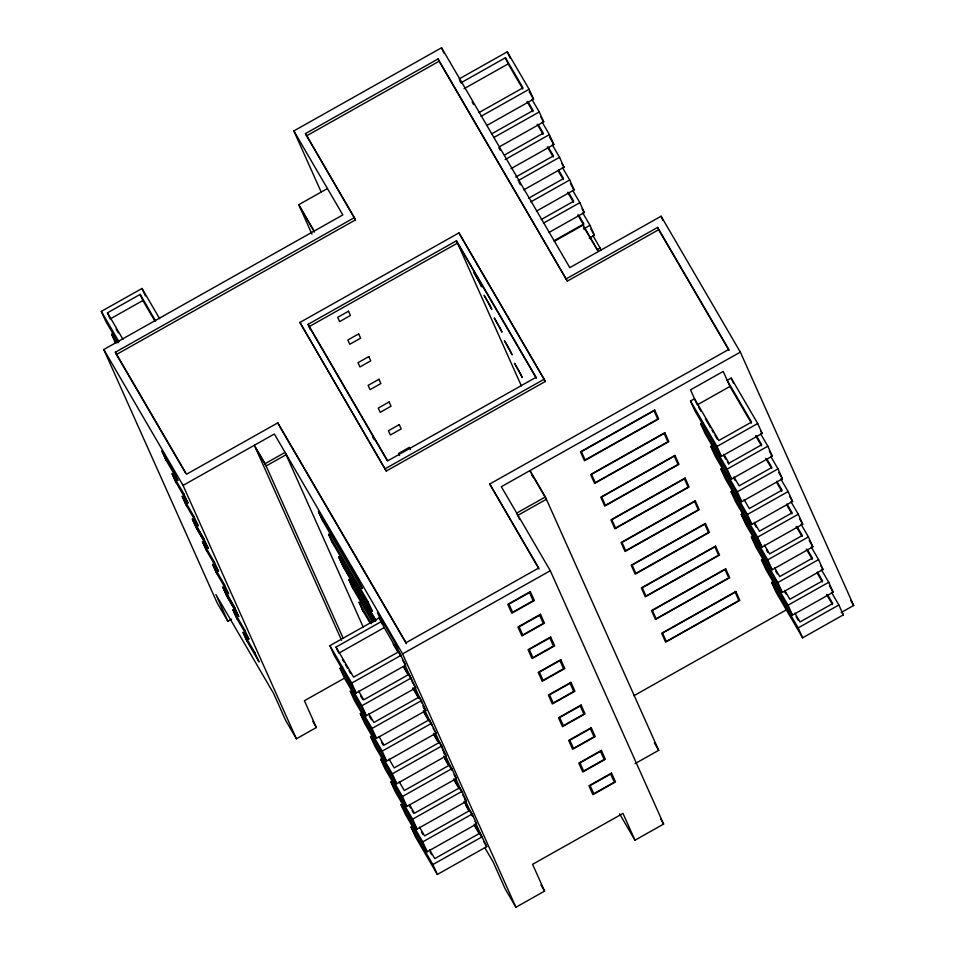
<?xml version="1.0" encoding="UTF-8"?>
<svg xmlns="http://www.w3.org/2000/svg" width="955" height="955" viewBox="0 0 955 955"><rect width="100%" height="100%" fill="white"/><g stroke="black" fill="none" stroke-linecap="round" stroke-linejoin="round"><path stroke-width="1.43" d="M321.119 191.907L293.842 130.931L441.568 47.75L569.801 267.639L661.099 216.224L740.34 352.12L853.675 605.482L841.212 612.501M185.33 472.689L116.415 354.52L355.439 219.925L305.433 133.628L438.082 58.924L567.342 281.128L658.64 229.713L657.601 227.409L566.303 278.812M306.46 135.932L439.109 61.239L438.082 58.924M459.2 78.895L507.284 51.821L529.118 89.257L533.558 99.177L486.775 125.523M461.349 82.584L505.434 57.754L522.97 87.836L478.885 112.654M464.082 88.696L508.167 63.866L505.434 57.754M118.265 342.761L105.754 321.298L101.326 311.378L142.02 288.47L159.688 318.755M311.963 234.154L298.784 204.692L327.446 188.553M140.158 294.403L142.892 300.515L110.207 318.922L107.473 312.81L140.158 294.403L155.653 320.976M481.034 116.343L529.118 89.257M231.599 619.174L227.863 621.275L217.131 602.88L103.797 349.518L342.821 214.923L293.842 130.931M491.622 133.879L533.117 110.517L527.996 101.743M493.783 137.556L539.265 111.938L531.995 99.463M116.415 354.52L115.388 352.204L354.401 217.609L305.433 133.628M499.513 146.748L543.705 121.858L539.265 111.938M504.359 155.092L543.264 133.199L538.143 124.425M505.231 159.509L549.412 134.619L542.142 122.145M510.961 168.689L553.852 144.539L549.412 134.619M515.807 177.045L553.411 155.88L548.289 147.106M517.968 180.722L559.558 157.3L552.277 144.826M523.71 189.914L563.999 167.221L559.558 157.3M299.906 322.444L458.925 232.901L544.231 379.195L545.269 381.511L386.25 471.054L299.906 322.444L386.25 471.054M528.545 198.27L563.557 178.561L558.436 169.787M308.071 324.342L456.466 240.779L536.077 377.297L387.682 460.859L308.071 324.342L310.315 329.38M530.717 201.935L569.705 179.982L562.423 167.507M536.447 211.127L574.146 189.902L569.705 179.982M541.282 219.495L573.692 201.242L568.583 192.468M543.467 223.16L579.852 202.663L572.57 190.188M549.197 232.351L584.293 212.583L579.852 202.663M554.019 240.708L583.839 223.924L578.73 215.15M554.425 241.269L583.087 225.129L598.463 251.499M583.505 229.009L589.999 225.344L582.717 212.87M589.235 238.201L594.44 235.264L589.999 225.344M657.601 227.409L728.761 349.435L489.736 484.03L538.716 568.01L406.066 642.715L277.845 422.826L186.547 474.229L115.388 352.204M597.543 249.494L600.146 248.025L592.864 235.551M345.447 677.62L304.406 700.731L316.38 727.507L296.384 738.776L183.05 485.415L274.348 434L402.58 653.889L515.915 907.25L544.577 891.111L532.592 864.323L622.994 813.421L634.968 840.209L663.63 824.07L550.295 570.708L501.327 486.716L740.34 352.12M343.203 638.31L265.084 463.664L285.079 452.395L363.198 627.053M286.118 454.711L266.111 465.968L255.391 447.573M385.223 468.738L544.231 379.195M690.513 401.005L694.524 398.748L718.864 440.494L751.549 422.086L727.209 380.341L731.208 378.085L757.709 423.519L762.15 433.439L721.443 456.359L694.953 410.925L690.513 401.005L717.002 446.439L721.443 456.359M729.942 386.453L697.257 404.86L690.537 389.843L723.222 371.435L729.942 386.453L751.334 423.137M531.016 472.892L529.989 470.576L545.365 496.946L516.703 513.086L519.556 519.472M517.729 515.402L546.391 499.262L531.756 474.146M760.49 433.582L767.856 446.2L772.285 456.12L731.59 479.04L705.1 433.606L700.66 423.686L702.665 422.564M336.053 647.072L353.601 677.143L398.975 651.597L405.565 665.193L356.179 693.008L334.346 655.56L329.905 645.64L379.29 617.837L381.439 621.514L336.053 647.072L338.249 651.967M338.786 653.184L384.173 627.626L377.452 612.609L394.988 642.679L401.16 656.479M770.637 456.263L778.003 468.881L782.432 478.801L741.737 501.721L715.247 456.287L710.807 446.367L712.812 445.245M717.002 446.439L757.709 423.519M358.626 691.05L363.736 699.824L409.122 674.278L415.712 687.875L366.326 715.689L344.492 678.241L340.052 668.321L342.654 666.865M780.784 478.944L788.15 491.562L792.578 501.482L751.883 524.402L725.394 478.968L720.953 469.048L722.959 467.926M731.59 479.04L727.149 469.12L767.856 446.2M402.58 653.889L550.295 570.708M356.179 693.008L351.738 683.088L401.124 655.273M790.931 501.626L798.285 514.244L802.725 524.164L762.03 547.084L735.529 501.65L731.1 491.73L733.094 490.607M741.737 501.721L737.296 491.801L778.003 468.881M366.326 715.689L361.885 705.769L411.271 677.955M378.92 736.412L384.029 745.187L429.416 719.64L436.005 733.237L386.608 761.051L364.786 723.604L360.345 713.683L362.948 712.227M801.078 524.307L808.431 536.925L812.872 546.845L772.177 569.765L745.676 524.331L741.247 514.411L743.241 513.289M751.883 524.402L747.443 514.482L788.15 491.562M421.418 700.636L425.858 710.556L376.473 738.37L372.032 728.45L421.418 700.636L419.269 696.959L373.882 722.505L368.773 713.731M811.225 546.988L818.578 559.606L823.019 569.526L782.324 592.446L755.823 547.012L751.394 537.092L753.388 535.97M762.03 547.084L757.59 537.164L798.285 514.244M386.608 761.051L382.179 751.131L431.565 723.317M821.372 569.669L828.725 582.287L833.166 592.207L792.471 615.127L765.97 569.693L761.529 559.773L763.534 558.651M772.177 569.765L767.736 559.845L808.431 536.925M441.711 745.998L446.152 755.918L396.755 783.733L392.326 773.813L441.711 745.998L439.563 742.322L394.176 767.868L389.067 759.094M831.519 592.351L838.872 604.969L843.313 614.889L802.618 637.809L776.117 592.375L771.676 582.455L773.681 581.332M782.324 592.446L777.883 582.526L818.578 559.606M451.858 768.679L456.287 778.6L406.902 806.414L402.473 796.494L451.858 768.679L449.71 765.003L404.323 790.549L399.214 781.787M792.471 615.127L788.03 605.207L828.725 582.287M462.005 791.361L466.434 801.281L417.049 829.095L412.608 819.175L462.005 791.361L459.856 787.684L414.47 813.23L409.361 804.468M633.929 695.694L787.075 609.457M429.643 849.831L434.764 858.593L480.138 833.047L486.728 846.643L437.342 874.458L415.509 837.022L411.068 827.09L413.67 825.633M802.618 637.809L798.177 627.889L838.872 604.969M472.152 814.042L476.581 823.962L427.195 851.776L422.755 841.856L472.152 814.042L470.003 810.365L424.617 835.912L419.496 827.149M437.342 874.458L432.901 864.538L482.287 836.723M635.015 763.642L658.699 750.308L545.365 496.946M658.64 229.713L729.047 350.461M760.669 430.92L762.15 433.439M769.348 451.07L772.285 456.12M778.755 472.498L782.432 478.801M756.539 435.922L761.696 444.767L729.011 463.175L723.842 454.329M755.584 435.707L761.481 445.818M850.75 600.468L853.675 605.482M789.642 496.433L792.578 501.482M766.686 458.603L771.843 467.461L739.158 485.856L733.989 477.011M765.719 458.388L771.628 468.499M799.789 519.114L802.725 524.164M776.821 481.284L781.99 490.142L749.305 508.538L744.136 499.692M776.606 482.335L781.775 491.18M809.195 540.542L812.872 546.845M786.968 503.965L792.137 512.823L759.452 531.219L754.283 522.373M786.753 505.016L791.922 513.862M820.811 565.742L823.019 569.526M797.115 526.647L802.284 535.504L769.599 553.9L764.43 545.054M796.16 526.432L802.069 536.543M829.489 585.904L833.166 592.207M807.262 549.328L812.43 558.186L779.734 576.581L774.577 567.736M806.307 549.113L812.216 559.224M841.844 612.37L843.313 614.889M817.408 572.009L822.577 580.867L789.88 599.263L784.724 590.417M817.193 573.06L822.351 581.905M827.555 594.69L832.724 603.548L800.027 621.944L794.87 613.098M826.6 594.476L832.497 604.587M529.189 91.692L533.558 99.177M540.793 116.868L543.705 121.858M508.167 63.866L522.779 88.922M549.483 137.054L553.852 144.539M527.076 101.588L532.926 111.604M561.815 163.484L563.999 167.221M537.223 124.269L543.073 134.285M570.505 183.67L574.146 189.902M547.37 146.951L553.22 156.978M698.726 407.391L700.946 411.187M705.363 418.779L710.532 427.637M712.012 430.168L713.481 432.687M714.961 435.217L717.169 439.014M582.108 208.847L584.293 212.583M558.245 170.885L563.366 179.659M723.627 455.368L725.836 459.164M727.316 461.695L728.796 464.226M590.799 229.033L594.44 235.264M567.664 192.313L573.513 202.341M733.774 478.049L735.255 480.58M700.66 423.686L727.149 469.12M577.811 214.994L583.648 225.022M598.033 251.296L584.114 227.445L585.331 230.155M710.807 446.367L737.296 491.801M754.808 524.677L756.276 527.208M720.953 469.048L747.443 514.482M766.423 549.889L767.904 552.42M731.1 491.73L757.59 537.164M775.83 571.305L777.31 573.836M741.247 514.411L767.736 559.845M784.509 591.467L785.977 593.986M751.394 537.092L777.883 582.526M796.124 616.679L798.332 620.464M761.529 559.773L788.03 605.207M771.676 582.455L798.177 627.889M459.725 80.674L461.181 83.181M472.14 101.97L473.596 104.477M498.844 147.762L500.348 150.341M518.875 182.178L520.38 184.757M439.109 61.239L567.342 281.128M545.269 381.511L458.925 232.901M536.364 378.323L457.505 243.095L309.11 326.658L387.217 460.596M654.306 742.775L658.699 750.308M539.014 569.061L489.736 484.03M660.705 819.044L663.63 824.07M298.784 204.692L314.159 231.062M299.822 207.008L314.47 232.125M619.592 813.839L634.968 840.209M372.796 437.175L374.253 439.658M279.624 426.419L406.353 643.742M540.996 884.975L544.577 891.111M358.221 579.625L318.409 511.367L322.396 520.272L362.208 588.531L357.934 579.207M384.173 627.626L400.252 655.19M393.185 643.98L397.555 651.465M402.652 660.203L405.565 665.193M368.367 602.307L328.556 534.048L332.543 542.953L372.355 611.212L368.081 601.889M403.822 666.602L411.856 680.378L405.135 665.36M403.332 666.662L407.701 674.146M412.071 681.631L415.712 687.875M375.506 619.831L338.703 556.729L342.69 565.635L374.981 621.013M375.983 620.714L339.264 557.756L342.976 566.04L375.196 621.299M413.229 688.03L419.078 698.045M420.534 700.552L422.003 703.059L415.282 688.042M412.751 688.089L418.577 698.081M422.946 705.566L425.858 710.556M373.632 621.908L348.85 579.41L352.837 588.316L372.605 622.135M423.232 706.963L432.149 725.74L423.375 710.711M423.626 712.024L428.723 720.762M433.093 728.247L436.005 733.237M371.543 623.675L358.996 602.092L362.984 610.997L370.003 622.97M433.522 733.392L439.372 743.42M433.773 734.705L437.414 740.949M442.511 749.687L446.152 755.918M443.526 752.325L444.994 754.832M443.669 756.074L451.703 769.849M444.648 758.64L448.289 764.871M454.114 774.863L456.287 778.6M453.816 778.755L459.665 788.782M454.067 780.068L459.164 788.806M462.805 795.049L466.434 801.281M464.548 798.941L472.725 816.465L471.269 813.958M463.963 801.436L469.812 811.464M465.67 805.244L469.311 811.487M475.124 821.467L476.581 823.962M265.084 463.664L254.352 445.269L341.58 640.268M474.11 824.117L481.416 836.64M474.36 825.43L478.73 832.915M483.815 841.653L486.728 846.643M484.985 847.98L493.198 862.067L505.183 888.854L515.915 907.25M142.892 300.515L154.698 320.761M342.439 659.451L343.907 661.958M345.364 664.465L347.56 668.214M349.017 670.72L350.485 673.227M360.632 695.909L362.816 699.669M329.905 645.64L351.738 683.088M369.31 716.083L371.507 719.843M340.052 668.321L361.885 705.769M381.654 742.524L383.11 745.031M372.032 728.45L350.199 691.002L354.639 700.922L376.473 738.37M360.345 713.683L382.179 751.131M392.326 773.813L370.492 736.365L374.921 746.285L396.755 783.733M409.17 805.554L410.626 808.061M412.083 810.568L413.551 813.075M402.473 796.494L380.639 759.046L385.068 768.966L406.902 806.414M421.501 831.996L422.97 834.503M412.608 819.175L390.786 781.727L395.215 791.647L417.049 829.095M430.192 852.17L431.648 854.677M422.755 841.856L400.921 804.408L405.362 814.34L427.195 851.776M411.068 827.09L432.901 864.538M107.473 312.81L122.968 339.383M116.104 329.045L118.325 332.841M101.326 311.378L118.981 341.675M116.617 342.893L111.472 334.059L115.352 342.75M103.797 349.518L183.05 485.415M173.953 471.615L161.837 450.832L165.824 459.749L177.94 480.52L173.583 471.078M184.1 494.296L171.984 473.513L175.971 482.43L188.087 503.201L183.73 493.759M194.247 516.977L182.13 496.194L186.118 505.111L198.234 525.883L193.877 516.44M312.81 721.383L316.38 727.507M204.394 539.659L192.277 518.875L196.264 527.793L208.381 548.564L204.024 539.121L193.006 520.224L196.623 528.33L207.653 547.227M214.541 562.34L202.424 541.557L206.411 550.474L218.528 571.245L214.171 561.803M224.688 585.021L212.571 564.238L216.546 573.155L228.663 593.926L224.318 584.484M234.835 607.702L222.718 586.919L226.693 595.836L238.81 616.608L234.464 607.165L223.446 588.268L227.063 596.374L238.082 615.271M244.969 630.384L232.853 609.6L236.84 618.518L248.957 639.289L244.611 629.846M255.116 653.065L243 632.282L246.987 641.199L259.103 661.97L254.758 652.528M296.384 738.776L285.652 720.38L273.679 693.593L215.878 594.488L227.863 621.275M661.099 216.224L662.913 220.295M731.208 378.085L733.428 383.05M600.146 248.025L601.256 250.508M507.284 51.821L510.065 58.016M441.568 47.75L443.991 53.17M456.466 240.779L521.346 385.808M531.625 474.253L532.842 476.963M354.401 217.609L355.439 219.925M410.352 449.459L409.397 447.322L398.569 453.422L399.524 455.547M435.576 733.404L442.296 748.422M445.722 756.085L451.894 769.885M455.869 778.767L462.041 792.566M476.163 824.129L482.335 837.929M379.29 617.837L382.06 624.033M318.97 512.393L322.683 520.678M329.117 535.075L332.829 543.359M349.411 580.437L353.111 588.722M359.558 603.118L363.258 611.403M277.845 422.826L278.884 425.142M142.02 288.47L145.351 295.907M162.565 452.181L166.194 460.286M172.712 474.862L176.341 482.967M182.859 497.543L186.488 505.649M203.152 542.906L206.769 551.011M213.299 565.587L216.916 573.692M233.593 610.949L237.21 619.055M243.728 633.631L247.357 641.736M348.527 311.235L337.7 317.323L339.61 321.596L350.437 315.496L348.527 311.235M358.674 333.916L347.847 340.004L349.757 344.277L360.584 338.177L358.674 333.916M368.821 356.597L357.994 362.685L359.904 366.959L370.731 360.859L368.821 356.597M378.968 379.278L368.141 385.366L370.051 389.64L380.878 383.54L378.968 379.278M389.115 401.96L378.287 408.06L380.197 412.321L391.025 406.233L389.115 401.96M399.262 424.641L388.434 430.741L390.344 435.002L401.172 428.914L399.262 424.641M654.676 410.029L580.473 451.822L584.46 460.728L658.663 418.947L654.676 410.029M654.032 410.781L581.392 451.679L585.105 459.976L657.732 419.078L654.032 410.781M664.823 432.711L590.62 474.504L594.607 483.409L668.81 441.628L664.823 432.711M664.179 433.463L591.539 474.36L595.252 482.657L667.879 441.759L664.179 433.463M674.97 455.392L600.767 497.185L604.754 506.09L678.957 464.309L674.97 455.392M674.326 456.144L601.686 497.042L605.398 505.338L678.026 464.44L674.326 456.144M685.117 478.073L610.913 519.866L614.901 528.772L689.092 486.99L685.117 478.073M684.472 478.825L611.833 519.723L615.545 528.019L688.173 487.122L684.472 478.825M530.359 591.611L507.774 604.324L511.761 613.229L534.346 600.516L530.359 591.611M529.512 592.577L508.979 604.145L512.596 612.25L533.141 600.683L529.512 592.577M695.264 500.754L621.06 542.547L625.036 551.453L699.239 509.672L695.264 500.754M694.607 501.506L621.98 542.404L625.692 550.701L698.32 509.803L694.607 501.506M540.506 614.292L517.92 627.005L521.908 635.911L544.493 623.197L540.506 614.292M539.659 615.259L519.126 626.826L522.743 634.932L543.288 623.364L539.659 615.259M705.399 523.436L631.207 565.229L635.182 574.134L709.386 532.353L705.399 523.436M704.754 524.188L632.126 565.097L635.839 573.382L708.467 532.484L704.754 524.188M550.653 636.973L528.067 649.687L532.054 658.592L554.64 645.878L550.653 636.973M549.805 637.94L529.261 649.507L532.89 657.613L553.434 646.046L549.805 637.94M715.546 546.117L641.354 587.91L645.329 596.815L719.533 555.034L715.546 546.117M714.901 546.869L642.273 587.779L645.974 596.063L718.614 555.165L714.901 546.869M560.8 659.654L538.214 672.368L542.201 681.273L564.787 668.56L560.8 659.654M559.952 660.621L539.408 672.189L543.037 680.294L563.581 668.727L559.952 660.621M725.693 568.798L651.489 610.591L655.476 619.497L729.68 577.715L725.693 568.798M725.048 569.55L652.42 610.46L656.121 618.745L728.761 577.847L725.048 569.55M570.947 682.336L548.361 695.049L552.336 703.954L574.922 691.241L570.947 682.336M570.099 683.303L549.555 694.87L553.184 702.976L573.728 691.408L570.099 683.303M735.839 591.479L661.636 633.272L665.623 642.178L739.827 600.397L735.839 591.479M735.195 592.231L662.567 633.141L666.268 641.426L738.907 600.528L735.195 592.231M581.094 705.017L558.508 717.73L562.483 726.636L585.069 713.922L581.094 705.017M580.246 705.984L559.702 717.551L563.331 725.657L583.875 714.089L580.246 705.984M591.229 727.698L568.643 740.412L572.63 749.317L595.216 736.603L591.229 727.698M590.393 728.665L569.849 740.232L573.477 748.338L594.022 736.771L590.393 728.665M601.375 750.379L578.79 763.093L582.777 771.998L605.363 759.285L601.375 750.379M600.54 751.358L579.995 762.926L583.624 771.019L604.169 759.452L600.54 751.358M611.522 773.061L588.937 785.774L592.924 794.679L615.509 781.966L611.522 773.061M610.687 774.039L590.142 785.607L593.771 793.701L614.304 782.133L610.687 774.039M479.768 282.549L473.967 272.581L481.678 286.81L479.768 282.549M489.915 305.23L484.113 295.262L491.825 309.492L489.915 305.23M500.062 327.911L494.26 317.943L501.972 332.173L500.062 327.911M510.209 350.592L504.407 340.625L512.119 354.854L510.209 350.592M520.356 373.274L514.542 363.306L522.266 377.535L520.356 373.274"/></g></svg>
